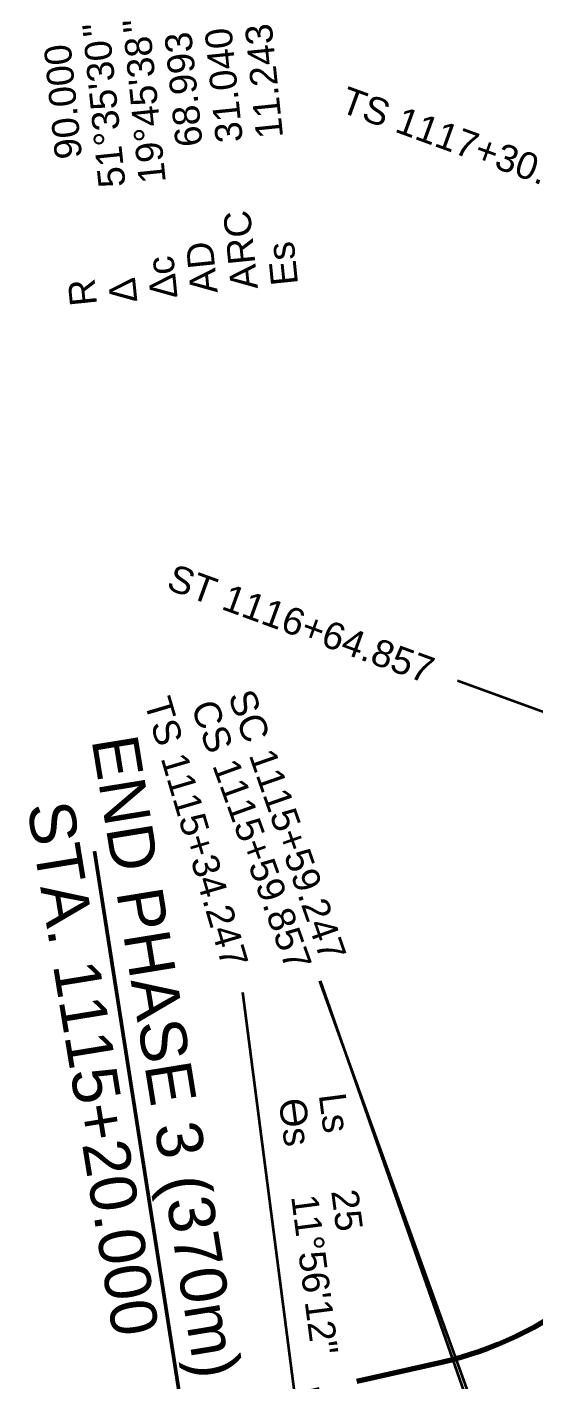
# Model space of a CAD drawing. Extents: x 320145 to 321236, y 534817 to 538266.
# Drawn here: x 320846.6 to 320912.4, y 536250.6 to 536426.1 of the extents above; entities that cross this region are included whole.
import ezdxf
from ezdxf.enums import TextEntityAlignment as Align

# ---------------------------------------------------------------- set-up
doc = ezdxf.new("R2010")
doc.units = 0
doc.header["$PDMODE"] = 1
doc.linetypes.add('LOT-RW', pattern=[55, 5, -5, 30, -5, 5, -5])
doc.layers.get('0').update_dxf_attribs({"linetype": 'CONTINUOUS'})
doc.layers.add('C-ALGN-L1000B1-MINR', color=1, linetype='CONTINUOUS')
for name, color, linetype, lineweight in [('C-ALGN-L1000Q1-CURV @ 1', 2, 'CONTINUOUS', 35), ('C-ALGN-L1000Q1-TEXT', 2, 'CONTINUOUS', 35), ('C-ALGN-LOCN', 3, 'CONTINUOUS', 50), ('C-RWAY-BNDY', 4, 'LOT-RW', 70)]:
    doc.layers.add(name, color=color, linetype=linetype, lineweight=lineweight)
doc.styles.add('Arial', font='arial.ttf')
doc.styles.add('CurveData', font='arial.ttf')

# ---------------------------------------------------------------- blocks, each defined once
blk = doc.blocks.new('curve_data_spiral')
at = {"color": 0, "linetype": 'Continuous', "lineweight": -2, "transparency": 16777216, "style": 'CurveData'}
for s, p in [('Ls', (0, 0)), ('Ɵs', (0, -1.5))]:
    blk.add_text(s, height=1, dxfattribs=at).set_placement(p)
for tag, p in [('LENGTH', (3.6, 0)), ('ANGLE', (3.6, -1.5))]:
    blk.add_attdef(tag, p, '', height=1, dxfattribs=at)
blk = doc.blocks.new('curve_data_ss_right')
at = {"color": 0, "linetype": 'Continuous', "lineweight": -2, "transparency": 16777216, "style": 'CurveData'}
for s, p in [('R', (0, 0)), ('∆', (0, -1.5)), ('"', (9.9, -1.5)), ('∆c', (0, -3)), ('"', (9.9, -3)), ('AD', (0, -4.5)), ('ARC', (0, -6)), ('Es', (0, -7.5))]:
    blk.add_text(s, height=1, dxfattribs=at).set_placement(p)
for tag, p in [('RADIUS', (9.75, 0)), ('DELTAT', (9.75, -1.5)), ('DELTAC', (9.75, -3)), ('AD', (9.75, -4.5)), ('ARC', (9.75, -6)), ('ES', (9.75, -7.5))]:
    blk.add_attdef(tag, text='', height=1, dxfattribs=at).set_placement(p, align=Align.RIGHT)
blk.add_attdef('DIRECTION', (10.9, 0), '', height=1, dxfattribs=at)

msp = doc.modelspace()

# ---------------------------------------------------------------- linework, layer by layer
at = {"layer": 'C-ALGN-L1000B1-MINR'}
msp.add_point((320910.15, 536266.48), dxfattribs=at)
at = {"layer": 'C-ALGN-L1000Q1-TEXT'}
for p, q in [((320968.3, 536317.38), (320902.51, 536341.3)), ((320908.42, 536236.5), (320884.62, 536302.33)), ((320907.86, 536236.3), (320884.72, 536302.36)), ((320883.6, 536231.44), (320874.62, 536300.86))]:
    msp.add_line(p, q, dxfattribs=at)
at = {"layer": 'C-ALGN-LOCN', "flags": 128}
msp.add_lwpolyline([(320855.34, 536319.2), (320869.11, 536231.25)], dxfattribs=at)
at = {"layer": 'C-RWAY-BNDY', "flags": 128}
msp.add_lwpolyline([(320160.75, 534832.42), (320213.37, 534885.54), (320246.04, 534959.85), (320237.38, 534997.63), (320239.58, 535049.52), (320258.54, 535093.36), (320317.29, 535153.76), (320384.82, 535240.74), (320371.98, 535250.57), (320414.59, 535304.38), (320428.24, 535312.06), (320446.93, 535366.12), (320444.97, 535538.24), (320426.97, 535569.52), (320436.83, 535581.88), (320437.88, 535644.32), (320457.59, 535689.59), (320512.33, 535743.93), (320599.23, 535763.63), (320657.98, 535808.53), (320696.75, 535867.08), (320682.2, 535961.9), (320659.1, 536001.36), (320653.13, 536029.08), (320674.09, 536049.57), (320673.88, 536107.16), (320661.51, 536145.09), (320709.58, 536165.25), (320698.54, 536257.65), (320742.4, 536230.82), (320818.73, 536234.58), (320900.44, 536252.86, 0.214946), (320931.86, 536276.94), (320946.56, 536330.85), (320974.27, 536395.1), (320981.54, 536452.46), (320951.96, 536502.43), (320924.19, 536498.61), (320898.74, 536679.03), (320918.42, 536715.85), (320926.14, 536753.61), (320967.73, 536750.93), (320974.56, 536849.49), (320990.79, 536866.01), (321002.4, 536906.49), (321001.74, 536957.61), (320961.59, 536999.36), (320998.15, 537011.33), (320982.71, 537082.98), (320992.47, 537169.89), (320977.31, 537212.37), (320965.52, 537219.18), (320966.63, 537232.26), (320936.28, 537276.71), (320927.71, 537310.16), (320920.22, 537396.87), (320886.76, 537542.05)], format="xyb", dxfattribs=at)

# ---------------------------------------------------------------- block references
at = {"layer": 'C-ALGN-L1000Q1-CURV @ 1', "xscale": 3.5, "yscale": 3.5, "zscale": 3.5}
for name, p, rotation, values in [('curve_data_ss_right', (320855.68, 536390.11), 95.81456963126354, {'RADIUS': '90.000', 'DIRECTION': ' LT', 'DELTAT': "51%%d35'30", 'DELTAC': "19%%d45'38", 'AD': '68.993', 'ARC': '31.040', 'ES': '11.243'}), ('curve_data_spiral', (320884.47, 536287.57), 277.3651225400623, {'LENGTH': '25', 'ANGLE': '11%%d56\'12"'})]:
    msp.add_blockref(name, p, dxfattribs=dict(at, rotation=rotation)).add_auto_attribs(values)

# ---------------------------------------------------------------- texts
at = {"layer": 'C-ALGN-L1000Q1-TEXT', "style": 'Arial'}
for s, rotation, p in [('TS 1117+30.774', 340.0188, (320921.75, 536404.45)), ('ST 1116+64.857', 340.0188, (320899.22, 536342.5)), ('TS 1115+34.247', 286.4224, (320873.71, 536304.26)), ('CS 1115+59.857', 289.885, (320882.01, 536303.96)), ('SC 1115+59.247', 289.3017, (320886.49, 536305.19))]:
    msp.add_text(s, height=3.5, rotation=rotation, dxfattribs=at).set_placement(p, align=Align.MIDDLE_RIGHT)
at = {"layer": 'C-ALGN-LOCN', "style": 'Arial'}
for s, p in [('END PHASE 3 (370m)', (320861.72, 536292.07)), ('STA. 1115+20.000', (320852.2, 536290.52))]:
    msp.add_text(s, height=6, rotation=279.2495, dxfattribs=at).set_placement(p, align=Align.CENTER)

doc.saveas('drawing.dxf')
